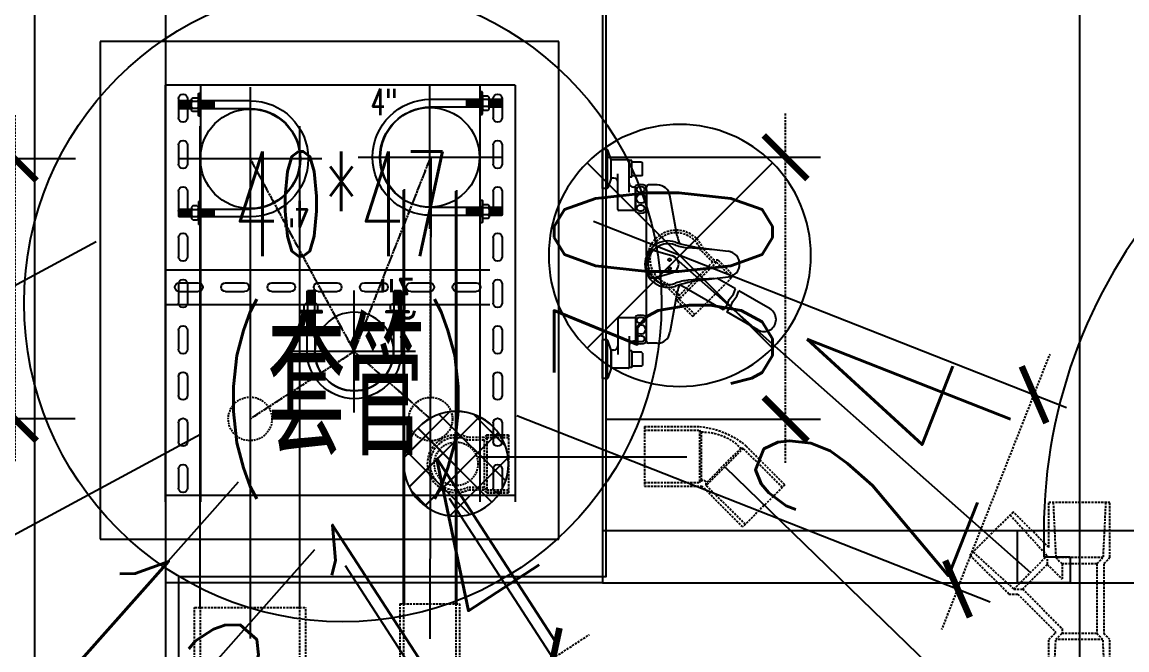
# Model space of a CAD drawing. Header units: millimetres. Extents: x 0 to 887, y -3549 to 0.
# Drawn here: x 190.4 to 316.8, y -2532.4 to -2460.5 of the extents above; entities that cross this region are included whole.
import ezdxf
from ezdxf.enums import TextEntityAlignment as Align

# ---------------------------------------------------------------- set-up
doc = ezdxf.new("R2010")
doc.units = ezdxf.units.MM
for name, pattern in [('02_(橋尚興華城後壁段)建築外部參考_TEST$0$CENTER', [2, 1.25, -0.25, 0.25, -0.25]), ('02_(橋尚興華城後壁段)排水底板管路外部參考$0$HIDDEN', [0.375, 0.25, -0.125]), ('CENTER', [2, 1.25, -0.25, 0.25, -0.25]), ('DASHED', [19.05, 12.7, -6.35]), ('HIDDEN', [0.375, 0.25, -0.125])]:
    doc.linetypes.add(name, pattern=pattern)
for name, color, linetype in [('02_(橋尚興華城後壁段)建築外部參考_TEST$0$A_建築', 8, 'Continuous'), ('02_(橋尚興華城後壁段)建築外部參考_TEST$0$A_建築_衛浴', 8, 'Continuous'), ('02_(橋尚興華城後壁段)排水底板管路外部參考$0$P_排水_配管線_SP', 6, 'Continuous'), ('02_(橋尚興華城後壁段)排水底板管路外部參考$0$P_排水_配管線_VP', 3, '02_(橋尚興華城後壁段)排水底板管路外部參考$0$HIDDEN'), ('02_(橋尚興華城後壁段)排水底板管路外部參考$0$P_排水_配管線_WP', 30, 'Continuous'), ('02_(橋尚興華城後壁段)結構外部參考_TEST$0$B_樑', 41, 'DASHED'), ('03-P-另件', 51, 'HIDDEN'), ('3', 3, 'Continuous'), ('A-A建築底圖', 8, 'Continuous'), ('P_排水_底板_落水頭', 3, 'Continuous'), ('P_排水_立管_SP', 6, 'Continuous'), ('P_排水_立管_WP', 30, 'Continuous'), ('TOILET', 9, 'Continuous'), ('標註', 1, 'Continuous'), ('管道間立管－角鐵', 8, 'Continuous'), ('釋疑', 221, 'Continuous')]:
    doc.layers.add(name, color=color, linetype=linetype)
doc.layers.add('5-預估', color=1, linetype='Continuous', plot=False)
doc.styles.add('CHINA', font='txt.shx', dxfattribs={"bigfont": 'bigfont.shx'})
doc.styles.add('CHINA-H', font='romans.shx', dxfattribs={"width": 0.6, "bigfont": 'chineset.shx'})
doc.styles.add('SINGLE', font='txt.shx', dxfattribs={"width": 0.6, "bigfont": 'chineset.shx'})
doc.dimstyles.new('JJ', dxfattribs={"dimscale": 0, "dimtxt": 25, "dimasz": 5, "dimexe": 4, "dimexo": 20, "dimgap": 1.5, "dimtad": 1, "dimdec": 0, "dimdsep": 46, "dimtxsty": 'CHINA-H', "dimblk": 'ARCHTICK', "dimcen": 72.950957, "dimdle": 5, "dimclrd": 256, "dimclre": 256, "dimclrt": 256, "dimadec": 0, "dimazin": 0, "dimtfac": 1, "dimtdec": 0, "dimtix": 1, "dimtmove": 1, "dimatfit": 3, "dimfxl": 40, "dimtolj": 1, "dimlwd": -1, "dimlwe": -1, "dimarcsym": 0})

# ---------------------------------------------------------------- blocks, each defined once
blk = doc.blocks.new('2吋-廁所管道間-高腳')
at = {"color": 0}
for p, q in [((-5.67, -1.96), (1.96, 5.67)), ((-5.64, 2.04), (-2.04, 5.64)), ((5.38, -2.66), (-2.66, 5.38)), ((5.95, 0.74), (0.74, 5.95)), ((-4.1, -4.38), (4.38, 4.1)), ((3.57, -4.83), (-4.83, 3.57)), ((-1.55, -5.8), (5.8, 1.55)), ((0.72, -5.96), (-5.96, 0.72)), ((3.08, -5.15), (5.15, -3.08))]:
    blk.add_line(p, q, dxfattribs=at)
blk.add_circle((0, 0), 6)
blk = doc.blocks.new('pald050')
at = {"color": 0, "linetype": 'ByBlock'}
for p, q in [((-6, -3.3), (-6, 3.3)), ((-3.5, 3.3), (-6, 3.3)), ((-3.5, 3), (-6, 3)), ((-3.5, 3.3), (-3.2, 3)), ((-3.5, -3), (-3.5, 3)), ((-3.5, 3), (-3.2, 2.7)), ((-3.2, 3), (-1.37, 3)), ((-3.2, 2.7), (-1.31, 2.7)), ((-3.2, -2.7), (-3.2, 2.7)), ((-3.5, -3), (-6, -3)), ((-3.5, -3.3), (-6, -3.3)), ((-3.5, -3), (-3.2, -2.7)), ((-3.5, -3.3), (-3.2, -3)), ((-3.2, -2.7), (-1.31, -2.7)), ((-3.2, -3), (-1.37, -3))]:
    blk.add_line(p, q, dxfattribs=at)
for radius, start, end in [(3.3, 245.38, 114.62), (3, 244.1581, 115.8419)]:
    blk.add_arc((0, 0), radius, start, end, dxfattribs=at)
blk = doc.blocks.new('*U64')
blk.add_blockref('pald050', (0, 0))
blk = doc.blocks.new('*U271')
for p, q in [((5.3, 4), (0, 4)), ((10.6, 4), (5.3, 4)), ((15.9, 4), (10.6, 4)), ((21.2, 4), (15.9, 4)), ((26.5, 4), (21.2, 4)), ((31.8, 4), (26.5, 4)), ((37.1, 4), (31.8, 4)), ((42.4, 4), (37.1, 4)), ((47.7, 4), (42.4, 4)), ((1.55, 2.5), (3.75, 2.5)), ((1.55, 1.5), (3.75, 1.5)), ((6.85, 2.5), (9.05, 2.5)), ((6.85, 1.5), (9.05, 1.5)), ((12.15, 2.5), (14.35, 2.5)), ((12.15, 1.5), (14.35, 1.5)), ((17.45, 2.5), (19.65, 2.5)), ((17.45, 1.5), (19.65, 1.5)), ((22.75, 2.5), (24.95, 2.5)), ((22.75, 1.5), (24.95, 1.5)), ((28.05, 2.5), (30.25, 2.5)), ((28.05, 1.5), (30.25, 1.5)), ((33.35, 2.5), (35.55, 2.5)), ((33.35, 1.5), (35.55, 1.5)), ((38.65, 2.5), (40.85, 2.5)), ((38.65, 1.5), (40.85, 1.5)), ((43.95, 2.5), (46.15, 2.5)), ((43.95, 1.5), (46.15, 1.5)), ((0, 0), (5.3, 0)), ((5.3, 0), (10.6, 0)), ((10.6, 0), (15.9, 0)), ((15.9, 0), (21.2, 0)), ((21.2, 0), (26.5, 0)), ((26.5, 0), (31.8, 0)), ((31.8, 0), (37.1, 0)), ((37.1, 0), (42.4, 0)), ((42.4, 0), (47.7, 0))]:
    blk.add_line(p, q)
for centre, start, end in [((1.55, 2), 90, 270), ((3.75, 2), 270, 90), ((6.85, 2), 90, 270), ((9.05, 2), 270, 90), ((12.15, 2), 90, 270), ((14.35, 2), 270, 90), ((17.45, 2), 90, 270), ((19.65, 2), 270, 90), ((22.75, 2), 90, 270), ((24.95, 2), 270, 90), ((28.05, 2), 90, 270), ((30.25, 2), 270, 90), ((33.35, 2), 90, 270), ((35.55, 2), 270, 90), ((38.65, 2), 90, 270), ((40.85, 2), 270, 90), ((43.95, 2), 90, 270), ((46.15, 2), 270, 90)]:
    blk.add_arc(centre, 0.5, start, end)
blk = doc.blocks.new('4')
at = {"layer": '5-預估', "color": 0}
for points in [[(0, -16.4), (0, -2.5), (0, 0)], [(-8.2, -8.2), (5.7, -8.2), (8.2, -8.2)]]:
    blk.add_lwpolyline(points, dxfattribs=at)
blk.add_circle((0, -8.2), 5.7, dxfattribs=at)
at = {"layer": '5-預估', "color": 0, "style": 'CHINA', "width": 0.65}
blk.add_text('4"', height=3, dxfattribs=at).set_placement((-6.76, -3.38))
blk = doc.blocks.new('EC-3分螺母')
for p, q in [((-0.8, -0.35), (-0.65, -0.2)), ((-0.8, -0.85), (-0.65, -1)), ((-0.4, -0.35), (-0.55, -0.2)), ((-0.4, -0.85), (-0.55, -1)), ((-0.4, -0.35), (-0.25, -0.2)), ((-0.4, -0.85), (-0.4, -0.35)), ((-0.4, -0.85), (-0.25, -1)), ((0.4, -0.35), (0.25, -0.2)), ((0.4, -0.85), (0.25, -1)), ((0.4, -0.35), (0.55, -0.2)), ((0.4, -0.85), (0.4, -0.35)), ((0.4, -0.85), (0.55, -1)), ((0.8, -0.35), (0.65, -0.2)), ((0.8, -0.85), (0.65, -1))]:
    blk.add_line(p, q)
blk.add_lwpolyline([(-1.25, -0.2), (1.25, -0.2, 0.414214), (1.3, -0.15), (1.3, 0), (-1.3, 0), (-1.3, -0.15, 0.414214)], format="xyb", close=True)
for points in [[(-0.8, -0.35), (-0.8, -0.85)], [(0.65, -0.2), (-0.65, -0.2)], [(-0.65, -1), (0.65, -1)], [(0.8, -0.85), (0.8, -0.35)]]:
    blk.add_lwpolyline(points)
blk = doc.blocks.new('EC-U型螺絲_3分_PVC100')
for p, q in [((-6.65, 0), (-6.65, -5.7)), ((-5.75, -5.7), (-5.75, 0)), ((5.75, -5.7), (5.75, 0)), ((6.65, 0), (6.65, -5.7)), ((-6.65, -6.7), (-6.65, -8.1)), ((-5.75, -8.1), (-5.75, -6.7)), ((5.75, -8.1), (5.75, -6.7)), ((6.65, -6.7), (6.65, -8.1)), ((-6.65, -8.1), (-6.59, -8.2)), ((-5.75, -8.1), (-5.81, -8.2)), ((5.75, -8.1), (5.81, -8.2)), ((6.65, -8.1), (6.59, -8.2))]:
    blk.add_line(p, q)
at = {"color": 8}
for points in [[(-6.65, -4.1), (-5.75, -4.1)], [(-6.65, -4.3), (-5.75, -4.3)], [(-6.65, -4.5), (-5.75, -4.5)], [(-6.65, -4.7), (-5.75, -4.7)], [(-6.65, -4.9), (-5.75, -4.9)], [(-6.4, -4.2), (-6, -4.2)], [(-6.4, -4.4), (-6, -4.4)], [(-6.4, -4.6), (-6, -4.6)], [(-6.4, -4.8), (-6, -4.8)], [(-6.4, -5), (-6, -5)], [(5.75, -4.1), (6.65, -4.1)], [(5.75, -4.3), (6.65, -4.3)], [(5.75, -4.5), (6.65, -4.5)], [(5.75, -4.7), (6.65, -4.7)], [(5.75, -4.9), (6.65, -4.9)], [(6, -4.2), (6.4, -4.2)], [(6, -4.4), (6.4, -4.4)], [(6, -4.6), (6.4, -4.6)], [(6, -4.8), (6.4, -4.8)], [(6, -5), (6.4, -5)], [(-6.65, -5.1), (-5.75, -5.1)], [(-6.65, -5.3), (-5.75, -5.3)], [(-6.65, -5.5), (-5.75, -5.5)], [(-6.4, -5.2), (-6, -5.2)], [(-6.4, -5.4), (-6, -5.4)], [(-6.4, -5.6), (-6, -5.6)], [(5.75, -5.1), (6.65, -5.1)], [(5.75, -5.3), (6.65, -5.3)], [(5.75, -5.5), (6.65, -5.5)], [(6, -5.2), (6.4, -5.2)], [(6, -5.4), (6.4, -5.4)], [(6, -5.6), (6.4, -5.6)], [(-6.65, -6.8), (-5.75, -6.8)], [(-6.65, -7), (-5.75, -7)], [(-6.65, -7.2), (-5.75, -7.2)], [(-6.65, -7.4), (-5.75, -7.4)], [(-6.4, -6.9), (-6, -6.9)], [(-6.4, -7.1), (-6, -7.1)], [(-6.4, -7.3), (-6, -7.3)], [(-6.4, -7.5), (-6, -7.5)], [(5.75, -6.8), (6.65, -6.8)], [(5.75, -7), (6.65, -7)], [(5.75, -7.2), (6.65, -7.2)], [(5.75, -7.4), (6.65, -7.4)], [(6, -6.9), (6.4, -6.9)], [(6, -7.1), (6.4, -7.1)], [(6, -7.3), (6.4, -7.3)], [(6, -7.5), (6.4, -7.5)], [(-6.65, -7.6), (-5.75, -7.6)], [(-6.65, -7.8), (-5.75, -7.8)], [(-6.65, -8), (-5.75, -8)], [(-6.4, -7.7), (-6, -7.7)], [(-6.4, -7.9), (-6, -7.9)], [(5.75, -7.6), (6.65, -7.6)], [(5.75, -7.8), (6.65, -7.8)], [(5.75, -8), (6.65, -8)], [(6, -7.7), (6.4, -7.7)], [(6, -7.9), (6.4, -7.9)]]:
    blk.add_lwpolyline(points, dxfattribs=at)
for points in [[(-6.65, -8.1), (-5.75, -8.1)], [(-5.81, -8.2), (-6.59, -8.2)], [(6.65, -8.1), (5.75, -8.1)], [(6.59, -8.2), (5.81, -8.2)]]:
    blk.add_lwpolyline(points)
for radius in [6.65, 5.75]:
    blk.add_arc((0, 0), radius, 0, 180)
at = {"xscale": -1}
blk.add_blockref('EC-3分螺母', (-6.2, -5.7), dxfattribs=at)
blk.add_blockref('EC-3分螺母', (6.2, -5.7))
blk = doc.blocks.new('*U272')
blk.add_blockref('EC-U型螺絲_3分_PVC100', (0, 0))
blk = doc.blocks.new('033')
at = {"layer": '5-預估', "color": 0}
for points in [[(0, -14), (0, -2.5), (0, 0)], [(-7, -7), (4.5, -7), (7, -7)]]:
    blk.add_lwpolyline(points, dxfattribs=at)
blk.add_circle((0, -7), 4.5, dxfattribs=at)
at = {"layer": '5-預估', "color": 0, "style": 'CHINA', "width": 0.65}
blk.add_text('3"', height=4.5, dxfattribs=at).set_placement((-7.28, -3.2))
blk = doc.blocks.new('EC-U型螺絲_3分_PVC80')
for p, q in [((-5.4, 0), (-5.4, -4.45)), ((-4.5, -4.45), (-4.5, 0)), ((4.5, -4.45), (4.5, 0)), ((5.4, 0), (5.4, -4.45)), ((-5.4, -5.45), (-5.4, -6.85)), ((-4.5, -6.85), (-4.5, -5.45)), ((4.5, -6.85), (4.5, -5.45)), ((5.4, -5.45), (5.4, -6.85)), ((-5.4, -6.85), (-5.34, -6.95)), ((-4.5, -6.85), (-4.56, -6.95)), ((4.5, -6.85), (4.56, -6.95)), ((5.4, -6.85), (5.34, -6.95))]:
    blk.add_line(p, q)
at = {"color": 8}
for points in [[(-5.4, -2.85), (-4.5, -2.85)], [(-5.4, -3.05), (-4.5, -3.05)], [(-5.4, -3.25), (-4.5, -3.25)], [(-5.4, -3.45), (-4.5, -3.45)], [(-5.4, -3.65), (-4.5, -3.65)], [(-5.15, -2.95), (-4.75, -2.95)], [(-5.15, -3.15), (-4.75, -3.15)], [(-5.15, -3.35), (-4.75, -3.35)], [(-5.15, -3.55), (-4.75, -3.55)], [(-5.15, -3.75), (-4.75, -3.75)], [(4.5, -2.85), (5.4, -2.85)], [(4.5, -3.05), (5.4, -3.05)], [(4.5, -3.25), (5.4, -3.25)], [(4.5, -3.45), (5.4, -3.45)], [(4.5, -3.65), (5.4, -3.65)], [(4.75, -2.95), (5.15, -2.95)], [(4.75, -3.15), (5.15, -3.15)], [(4.75, -3.35), (5.15, -3.35)], [(4.75, -3.55), (5.15, -3.55)], [(4.75, -3.75), (5.15, -3.75)], [(-5.4, -3.85), (-4.5, -3.85)], [(-5.4, -4.05), (-4.5, -4.05)], [(-5.4, -4.25), (-4.5, -4.25)], [(-5.15, -3.95), (-4.75, -3.95)], [(-5.15, -4.15), (-4.75, -4.15)], [(-5.15, -4.35), (-4.75, -4.35)], [(4.5, -3.85), (5.4, -3.85)], [(4.5, -4.05), (5.4, -4.05)], [(4.5, -4.25), (5.4, -4.25)], [(4.75, -3.95), (5.15, -3.95)], [(4.75, -4.15), (5.15, -4.15)], [(4.75, -4.35), (5.15, -4.35)], [(-5.4, -5.55), (-4.5, -5.55)], [(-5.4, -5.75), (-4.5, -5.75)], [(-5.4, -5.95), (-4.5, -5.95)], [(-5.4, -6.15), (-4.5, -6.15)], [(-5.15, -5.65), (-4.75, -5.65)], [(-5.15, -5.85), (-4.75, -5.85)], [(-5.15, -6.05), (-4.75, -6.05)], [(-5.15, -6.25), (-4.75, -6.25)], [(4.5, -5.55), (5.4, -5.55)], [(4.5, -5.75), (5.4, -5.75)], [(4.5, -5.95), (5.4, -5.95)], [(4.5, -6.15), (5.4, -6.15)], [(4.75, -5.65), (5.15, -5.65)], [(4.75, -5.85), (5.15, -5.85)], [(4.75, -6.05), (5.15, -6.05)], [(4.75, -6.25), (5.15, -6.25)], [(-5.4, -6.35), (-4.5, -6.35)], [(-5.4, -6.55), (-4.5, -6.55)], [(-5.4, -6.75), (-4.5, -6.75)], [(-5.15, -6.45), (-4.75, -6.45)], [(-5.15, -6.65), (-4.75, -6.65)], [(4.5, -6.35), (5.4, -6.35)], [(4.5, -6.55), (5.4, -6.55)], [(4.5, -6.75), (5.4, -6.75)], [(4.75, -6.45), (5.15, -6.45)], [(4.75, -6.65), (5.15, -6.65)]]:
    blk.add_lwpolyline(points, dxfattribs=at)
for points in [[(-5.4, -6.85), (-4.5, -6.85)], [(-4.56, -6.95), (-5.34, -6.95)], [(5.4, -6.85), (4.5, -6.85)], [(5.34, -6.95), (4.56, -6.95)]]:
    blk.add_lwpolyline(points)
for radius in [5.4, 4.5]:
    blk.add_arc((0, 0), radius, 0, 180)
at = {"xscale": -1}
blk.add_blockref('EC-3分螺母', (-4.95, -4.45), dxfattribs=at)
blk.add_blockref('EC-3分螺母', (4.95, -4.45))
blk = doc.blocks.new('*U91')
blk.add_blockref('EC-U型螺絲_3分_PVC80', (0, 0))
blk = doc.blocks.new('*U116')
for p, q in [((5.3, 4), (0, 4)), ((10.6, 4), (5.3, 4)), ((15.9, 4), (10.6, 4)), ((21.2, 4), (15.9, 4)), ((26.5, 4), (21.2, 4)), ((31.8, 4), (26.5, 4)), ((37.1, 4), (31.8, 4)), ((1.55, 2.5), (3.75, 2.5)), ((1.55, 1.5), (3.75, 1.5)), ((6.85, 2.5), (9.05, 2.5)), ((6.85, 1.5), (9.05, 1.5)), ((12.15, 2.5), (14.35, 2.5)), ((12.15, 1.5), (14.35, 1.5)), ((17.45, 2.5), (19.65, 2.5)), ((17.45, 1.5), (19.65, 1.5)), ((22.75, 2.5), (24.95, 2.5)), ((22.75, 1.5), (24.95, 1.5)), ((28.05, 2.5), (30.25, 2.5)), ((28.05, 1.5), (30.25, 1.5)), ((33.35, 2.5), (35.55, 2.5)), ((33.35, 1.5), (35.55, 1.5)), ((0, 0), (5.3, 0)), ((5.3, 0), (10.6, 0)), ((10.6, 0), (15.9, 0)), ((15.9, 0), (21.2, 0)), ((21.2, 0), (26.5, 0)), ((26.5, 0), (31.8, 0)), ((31.8, 0), (37.1, 0))]:
    blk.add_line(p, q)
for centre, start, end in [((1.55, 2), 90, 270), ((3.75, 2), 270, 90), ((6.85, 2), 90, 270), ((9.05, 2), 270, 90), ((12.15, 2), 90, 270), ((14.35, 2), 270, 90), ((17.45, 2), 90, 270), ((19.65, 2), 270, 90), ((22.75, 2), 90, 270), ((24.95, 2), 270, 90), ((28.05, 2), 90, 270), ((30.25, 2), 270, 90), ((33.35, 2), 90, 270), ((35.55, 2), 270, 90)]:
    blk.add_arc(centre, 0.5, start, end)
blk = doc.blocks.new('_ArchTick')
at = {"color": 0, "linetype": 'ByBlock', "const_width": 0.15}
blk.add_lwpolyline([(-0.5, -0.5), (0.5, 0.5)], dxfattribs=at)
blk = doc.blocks.new('*D227')
at = {"layer": '03-P-另件', "transparency": 16777216}
blk.add_line((-12143.56, 366.94), (-12143.56, 406.93), dxfattribs=at)
at = {"layer": '03-P-另件', "linetype": 'Continuous', "transparency": 16777216}
for p, q in [((-12164.16, 401.93), (-12139.56, 401.93)), ((-12164.18, 371.94), (-12139.56, 371.94))]:
    blk.add_line(p, q, dxfattribs=at)
at = {"layer": '03-P-另件', "transparency": 16777216, "xscale": 5, "yscale": 5, "zscale": 5}
for p, rotation in [((-12143.56, 401.93), 90), ((-12143.56, 371.94), 270)]:
    blk.add_blockref('_ArchTick', p, dxfattribs=dict(at, rotation=rotation))
at = {"layer": '03-P-另件', "transparency": 16777216, "insert": (-12157.56, 386.94), "char_height": 25, "attachment_point": 5, "rotation": 90, "style": 'CHINA-H'}
blk.add_mtext('\\A1;30', dxfattribs=at)
blk = doc.blocks.new('*D228')
at = {"layer": '03-P-另件', "transparency": 16777216}
blk.add_line((-12231.76, 406.75), (-12231.76, 366.97), dxfattribs=at)
at = {"layer": '03-P-另件', "linetype": 'Continuous', "transparency": 16777216}
for p, q in [((-12224.83, 401.75), (-12235.76, 401.75)), ((-12224.85, 371.97), (-12235.76, 371.97))]:
    blk.add_line(p, q, dxfattribs=at)
at = {"layer": '03-P-另件', "transparency": 16777216, "xscale": 5, "yscale": 5, "zscale": 5}
for p, rotation in [((-12231.76, 401.75), 90), ((-12231.76, 371.97), 270)]:
    blk.add_blockref('_ArchTick', p, dxfattribs=dict(at, rotation=rotation))
at = {"layer": '03-P-另件', "transparency": 16777216, "insert": (-12245.76, 386.86), "char_height": 25, "attachment_point": 5, "rotation": 90, "style": 'CHINA-H'}
blk.add_mtext('\\A1;30', dxfattribs=at)
blk = doc.blocks.new('*D229')
at = {"layer": '03-P-另件', "linetype": 'Continuous', "transparency": 16777216}
for p, q in [((-12222.43, 392.25), (-12271.48, 365.76)), ((-12210.51, 370.19), (-12259.57, 343.7))]:
    blk.add_line(p, q, dxfattribs=at)
at = {"layer": '03-P-另件', "transparency": 16777216}
for p, q in [((-12267.96, 367.66), (-12270.34, 372.06)), ((-12267.96, 367.66), (-12256.05, 345.6)), ((-12256.05, 345.6), (-12253.68, 341.2))]:
    blk.add_line(p, q, dxfattribs=at)
at = {"layer": '03-P-另件', "transparency": 16777216, "xscale": 5, "yscale": 5, "zscale": 5}
for p, rotation in [((-12267.96, 367.66), 298.3659438270314), ((-12256.05, 345.6), 118.3659438270314)]:
    blk.add_blockref('_ArchTick', p, dxfattribs=dict(at, rotation=rotation))
at = {"layer": '03-P-另件', "transparency": 16777216, "insert": (-12249.69, 363.28), "char_height": 25, "attachment_point": 5, "rotation": 298.3659, "style": 'CHINA-H'}
blk.add_mtext('\\A1;25', dxfattribs=at)
blk = doc.blocks.new('*D230')
at = {"layer": '03-P-另件', "linetype": 'Continuous', "transparency": 16777216}
for p, q in [((-12165.55, 394.6), (-12111.4, 373.28)), ((-12174.31, 372.36), (-12120.16, 351.04))]:
    blk.add_line(p, q, dxfattribs=at)
at = {"layer": '03-P-另件', "transparency": 16777216}
for p, q in [((-12115.13, 374.75), (-12113.3, 379.4)), ((-12123.88, 352.51), (-12115.13, 374.75)), ((-12123.88, 352.51), (-12125.71, 347.86))]:
    blk.add_line(p, q, dxfattribs=at)
at = {"layer": '03-P-另件', "transparency": 16777216, "xscale": 5, "yscale": 5, "zscale": 5}
for p, rotation in [((-12115.13, 374.75), 248.5084896222876), ((-12123.88, 352.51), 68.50848962228756)]:
    blk.add_blockref('_ArchTick', p, dxfattribs=dict(at, rotation=rotation))
at = {"layer": '03-P-另件', "transparency": 16777216, "insert": (-12132.53, 368.76), "char_height": 25, "attachment_point": 5, "rotation": 68.5085, "style": 'CHINA-H'}
blk.add_mtext('\\A1;24', dxfattribs=at)
blk = doc.blocks.new('*D231')
at = {"layer": '03-P-另件', "linetype": 'Continuous', "transparency": 16777216}
for p, q in [((-12182.04, 362.9), (-12168, 341.22)), ((-12193.95, 355.19), (-12179.91, 333.5))]:
    blk.add_line(p, q, dxfattribs=at)
at = {"layer": '03-P-另件', "transparency": 16777216}
for p, q in [((-12170.17, 344.58), (-12165.98, 347.29)), ((-12182.08, 336.86), (-12170.17, 344.58)), ((-12182.08, 336.86), (-12186.28, 334.14))]:
    blk.add_line(p, q, dxfattribs=at)
at = {"layer": '03-P-另件', "transparency": 16777216, "xscale": 5, "yscale": 5, "zscale": 5}
for p, rotation in [((-12170.17, 344.58), 212.9322815510637), ((-12182.08, 336.86), 32.93228155106366)]:
    blk.add_blockref('_ArchTick', p, dxfattribs=dict(at, rotation=rotation))
at = {"layer": '03-P-另件', "transparency": 16777216, "insert": (-12183.74, 352.47), "char_height": 25, "attachment_point": 5, "rotation": 32.9323, "style": 'CHINA-H'}
blk.add_mtext('\\A1;14', dxfattribs=at)
blk = doc.blocks.new('*D232')
at = {"layer": '03-P-另件', "linetype": 'Continuous', "transparency": 16777216}
for p, q in [((-12206.19, 364.73), (-12234.44, 332.87)), ((-12197.45, 356.98), (-12225.7, 325.13))]:
    blk.add_line(p, q, dxfattribs=at)
at = {"layer": '03-P-另件', "transparency": 16777216}
for p, q in [((-12231.78, 335.86), (-12235.52, 339.18)), ((-12231.78, 335.86), (-12223.05, 328.12)), ((-12223.05, 328.12), (-12219.31, 324.8))]:
    blk.add_line(p, q, dxfattribs=at)
at = {"layer": '03-P-另件', "transparency": 16777216, "xscale": 5, "yscale": 5, "zscale": 5}
for p, rotation in [((-12231.78, 335.86), 318.4313776248483), ((-12223.05, 328.12), 138.4313776248482)]:
    blk.add_blockref('_ArchTick', p, dxfattribs=dict(at, rotation=rotation))
at = {"layer": '03-P-另件', "transparency": 16777216, "insert": (-12218.13, 342.47), "char_height": 25, "attachment_point": 5, "rotation": 318.4314, "style": 'CHINA-H'}
blk.add_mtext('\\A1;12', dxfattribs=at)
blk = doc.blocks.new('B004')
for p, q in [((-10.61, 10.61), (10.61, -10.61)), ((-10.61, -10.61), (10.61, 10.61))]:
    blk.add_line(p, q)
blk.add_circle((0, 0), 15)
blk = doc.blocks.new('pbyt050')
at = {"color": 0, "linetype": 'ByBlock'}
for p, q in [((-7.57, 12.52), (-12.52, 7.57)), ((-7.92, 12.16), (-3.68, 7.5)), ((-3.11, 8.06), (-7.57, 12.52)), ((-12.16, 7.92), (-7.5, 3.68)), ((-3.11, 8.06), (-3.11, 7.06)), ((-8.45, 3.5), (-12.52, 7.57)), ((-3.68, 7.5), (-7.5, 3.68)), ((-3.68, 6.5), (-6.5, 3.68)), ((-3.68, 7.5), (-3.68, 6.5)), ((-3.68, 6.5), (0.83, 1.99)), ((-3.11, 7.06), (1.16, 2.79)), ((-13.6, -3.5), (-13.6, 3.5)), ((-8.45, 3.5), (-13.6, 3.5)), ((-13.6, 3), (-7.3, 2.7)), ((-7.5, 3.68), (-6.5, 3.68)), ((-7.3, -2.7), (-7.3, 2.7)), ((-7.3, 2.7), (-6.59, 1.99)), ((-6.5, 3.68), (-4.81, 1.99)), ((1.16, 2.79), (1.39, 2.79)), ((2.1, 3.5), (1.39, 2.79)), ((2.1, 2.7), (1.39, 1.99)), ((8.4, 3.5), (2.1, 3.5)), ((8.4, 3), (2.1, 2.7)), ((2.1, -2.7), (2.1, 2.7)), ((8.4, -3.5), (8.4, 3.5)), ((-6.59, 1.99), (-4.81, 1.99)), ((-6.59, -1.99), (-6.59, 1.99)), ((0.83, 1.99), (1.39, 1.99)), ((1.39, -1.99), (1.39, 1.99)), ((-7.3, -2.7), (-6.59, -1.99)), ((-6.59, -1.99), (1.39, -1.99)), ((2.1, -2.7), (1.39, -1.99)), ((-13.6, -3), (-7.3, -2.7)), ((-7.3, -3.5), (-13.6, -3.5)), ((-7.3, -3.5), (-6.59, -2.79)), ((-6.59, -2.79), (1.39, -2.79)), ((2.1, -3.5), (1.39, -2.79)), ((8.4, -3), (2.1, -2.7)), ((8.4, -3.5), (2.1, -3.5))]:
    blk.add_line(p, q, dxfattribs=at)
blk = doc.blocks.new('*U255')
blk.add_blockref('pbyt050', (0, 0))
blk = doc.blocks.new('pbls050')
at = {"color": 0, "linetype": 'ByBlock'}
for p, q in [((3.25, 8.07), (-1.41, 3.41)), ((3.54, 7.78), (-0.92, 3.32)), ((8.07, 3.25), (3.25, 8.07)), ((-8, 3.41), (-1.41, 3.41)), ((-8, -3.41), (-8, 3.41)), ((-8, 3), (-1.7, 3)), ((-1.7, 3), (-1.5, 2.8)), ((-1.7, -3), (-1.7, 3)), ((-1.5, -2.8), (-1.5, 2.8)), ((3.32, -0.92), (-0.92, 3.32)), ((-0.92, 3.32), (-0.92, 3.04)), ((3.04, -0.92), (-0.92, 3.04)), ((7.78, 3.54), (3.32, -0.92)), ((8.07, 3.25), (3.61, -1.21)), ((3.32, -0.92), (3.04, -0.92)), ((-8, -3), (-1.7, -3)), ((-8, -3.41), (-1.7, -3.41)), ((-1.7, -3), (-1.5, -2.8))]:
    blk.add_line(p, q, dxfattribs=at)
for centre, radius, start, end in [((-1.28, 3.09), 0.365, 233.1364, 351.8636), ((-2.47, 5.97), 9.41, 274.7115, 310.2885), ((-1.34, 3.23), 6.03, 268.465, 316.535)]:
    blk.add_arc(centre, radius, start, end, dxfattribs=at)
blk = doc.blocks.new('*U49')
blk.add_blockref('pbls050', (0, 0))
blk = doc.blocks.new('pbls100')
at = {"color": 0, "linetype": 'ByBlock'}
for p, q in [((-2.63, 6.36), (4.06, 13.05)), ((13.05, 4.06), (4.06, 13.05)), ((-1.98, 6.08), (4.53, 12.59)), ((-12.1, 6.36), (-2.63, 6.36)), ((-12.1, -6.36), (-12.1, 6.36)), ((-12.1, 5.7), (-2.9, 5.7)), ((-2.9, 5.7), (-2.6, 5.4)), ((-2.9, -5.7), (-2.9, 5.7)), ((-2.6, -5.4), (-2.6, 5.4)), ((6.08, -1.98), (-1.98, 6.08)), ((-1.98, 6.08), (-1.98, 5.8)), ((5.8, -1.98), (-1.98, 5.8)), ((6.08, -1.98), (12.59, 4.53)), ((6.55, -2.45), (13.05, 4.06)), ((6.08, -1.98), (5.8, -1.98)), ((-12.1, -5.7), (-2.9, -5.7)), ((-2.9, -5.7), (-2.6, -5.4)), ((-12.1, -6.36), (-2.9, -6.36))]:
    blk.add_line(p, q, dxfattribs=at)
for centre, radius, start, end in [((-2.51, 5.95), 0.555, 261.0872, 344.3361), ((-3.74, 9.03), 15.41, 273.1199, 311.8801), ((-2.28, 5.84), 11.24, 268.3749, 315.9412)]:
    blk.add_arc(centre, radius, start, end, dxfattribs=at)
blk = doc.blocks.new('*U47')
blk.add_blockref('pbls100', (0, 0))
blk = doc.blocks.new('A$C06810245')
at = {"layer": '02_(橋尚興華城後壁段)排水底板管路外部參考$0$P_排水_配管線_VP', "ltscale": 0.8}
for centre in [(-89.7, -2.77), (-69.06, -2.8), (-66.13, -7.92)]:
    blk.add_circle(centre, 2.5, dxfattribs=at)
at = {"layer": '02_(橋尚興華城後壁段)排水底板管路外部參考$0$P_排水_配管線_WP'}
for p, q in [((-72.03, -23.82), (-72.03, 23.53)), ((-66.03, -23.82), (-66.03, 23.42))]:
    blk.add_line(p, q, dxfattribs=at)
at = {"layer": '03-P-另件'}
for p, q in [((-89.7, 27), (-77.79, 4.94)), ((-89.7, 27), (-89.7, -2.77)), ((-77.79, 4.94), (-69.03, 27.18)), ((-69.06, -2.8), (-69.03, 27.18)), ((-89.7, -2.77), (-77.79, 4.94)), ((-77.79, 4.94), (-69.06, -2.8))]:
    blk.add_line(p, q, dxfattribs=at)
at = {"xscale": -1}
for name, p, rotation in [('*U272', (-89.7, 27), 269.9999999989328), ('*U272', (-69.03, 27.18), 90), ('*U91', (-77.79, 4.94), 180)]:
    blk.add_blockref(name, p, dxfattribs=dict(at, rotation=rotation))
at = {"layer": '03-P-另件', "rotation": 180}
blk.add_blockref('*U64', (-66.13, -7.92), dxfattribs=at)
at = {"layer": '3', "xscale": -1}
blk.add_blockref('033', (-77.79, 11.94), dxfattribs=at)
at = {"layer": 'P_排水_底板_落水頭', "xscale": -1}
blk.add_blockref('2吋-廁所管道間-高腳', (-66.13, -7.92), dxfattribs=at)
at = {"layer": 'P_排水_立管_SP', "rotation": 180}
blk.add_blockref('4', (-89.7, 18.8), dxfattribs=at)
at = {"layer": 'P_排水_立管_WP'}
blk.add_blockref('4', (-69.15, 35.38), dxfattribs=at)
at = {"layer": '管道間立管－角鐵', "xscale": -1}
for name, p, rotation in [('*U271', (-95.38, 35.44), 90.00000000106724), ('*U271', (-59.38, 35.44), 90.00000000106724), ('*U116', (-99.38, 14.3), 180)]:
    blk.add_blockref(name, p, dxfattribs=dict(at, rotation=rotation))
at = {"layer": '03-P-另件'}
for base, p1, p2, picture, middle in [((-116.64, -2.77), (-89.7, 27), (-89.72, -2.77), '*D228', (-130.64, 12.12)), ((-28.43, 27.18), (-69.06, -2.8), (-69.03, 27.18), '*D227', (-42.43, 12.19))]:
    dim = blk.add_linear_dim(base=base, p1=p1, p2=p2, angle=90, dimstyle='JJ', override={"dimscale": 1}, dxfattribs=at)
    dim.commit()
    dim.dimension.update_dxf_attribs({"geometry": picture, "text_midpoint": middle, "insert": (12115.13, -374.75)})
for p1, p2, distance, picture, middle in [((-89.7, 27), (-77.79, 4.94), -71.75, '*D229', (-134.56, -11.47)), ((-77.79, 4.94), (-69.03, 27.18), -74.19, '*D230', (-17.4, -5.99)), ((-77.79, 4.94), (-69.06, -2.8), -58.58, '*D232', (-103, -32.28)), ((-89.7, -2.77), (-77.79, 4.94), -41.84, '*D231', (-68.61, -22.28))]:
    dim = blk.add_aligned_dim(p1=p1, p2=p2, distance=distance, dimstyle='JJ', override={"dimscale": 1}, dxfattribs=at)
    dim.commit()
    dim.dimension.update_dxf_attribs({"geometry": picture, "text_midpoint": middle, "insert": (12115.13, -374.75)})
blk = doc.blocks.new('A$C810d9bd0')
at = {"layer": '02_(橋尚興華城後壁段)建築外部參考_TEST$0$A_建築'}
for p, q in [((64.74, -90), (64.74, -317.5)), ((64.74, -90), (64.74, -317.5)), ((79.74, -90), (79.74, -317.5)), ((79.74, -90), (79.74, -317.5)), ((129.74, -90), (129.74, -157)), ((129.74, -90), (129.74, -157)), ((119.74, -100), (119.74, -147)), ((119.74, -100), (119.74, -147)), ((129.74, -151), (242.24, -151)), ((129.74, -151), (242.24, -151)), ((177.24, -151), (180.24, -151)), ((177.24, -157), (177.24, -151)), ((180.24, -151), (180.24, -154)), ((180.24, -154), (183.24, -154)), ((183.24, -154), (183.24, -157)), ((129.74, -157), (242.24, -157)), ((129.74, -157), (242.24, -157)), ((183.24, -157), (177.24, -157))]:
    blk.add_line(p, q, dxfattribs=at)
at = {"layer": '02_(橋尚興華城後壁段)建築外部參考_TEST$0$A_建築', "ltscale": 0.8}
for p, q in [((124.74, -95), (72.24, -95)), ((72.24, -95), (72.24, -152)), ((124.74, -152), (124.74, -95)), ((119.74, -100), (79.74, -100)), ((119.74, -100), (79.74, -100)), ((119.74, -147), (79.74, -147)), ((119.74, -147), (79.74, -147)), ((72.24, -152), (124.74, -152)), ((129.74, -157), (79.74, -157)), ((129.74, -157), (79.74, -157))]:
    blk.add_line(p, q, dxfattribs=at)
at = {"layer": '02_(橋尚興華城後壁段)建築外部參考_TEST$0$A_建築'}
blk.add_arc((239.24, -151), 59, 137.8826, 180, dxfattribs=at)
blk.add_point((129.74, -120.5), dxfattribs=at)
at = {"layer": '02_(橋尚興華城後壁段)建築外部參考_TEST$0$A_建築_衛浴'}
for p, q in [((129.74, -111.82), (129.74, -107.39)), ((130.26, -107.39), (129.74, -107.39)), ((130.33, -111.79), (130.33, -107.42)), ((130.72, -108.57), (130.35, -107.46)), ((130.72, -110.64), (130.72, -108.57)), ((132.69, -108.57), (130.72, -108.57)), ((130.72, -110.64), (130.72, -108.57)), ((133.09, -108.65), (132.79, -108.65)), ((132.79, -112.25), (132.79, -108.67)), ((133.09, -110.56), (133.09, -108.65)), ((134.22, -108.81), (133.09, -108.81)), ((134.22, -108.81), (134.32, -108.9)), ((134.32, -110.31), (134.32, -108.9)), ((130.72, -110.64), (130.35, -111.75)), ((131.02, -110.64), (130.72, -110.64)), ((131.51, -114.24), (131.51, -110.16)), ((133.09, -110.56), (132.79, -110.56)), ((134.22, -110.4), (133.09, -110.4)), ((134.32, -110.31), (134.22, -110.4)), ((134.32, -110.31), (134.22, -110.4)), ((130.26, -111.82), (129.74, -111.82)), ((133.51, -111.68), (133.28, -111.68)), ((133.51, -114.49), (133.51, -111.53)), ((133.51, -111.68), (133.51, -114.34)), ((134.69, -111.53), (134.69, -112)), ((134.79, -112), (134.69, -112)), ((134.79, -119.49), (134.79, -111.63)), ((134.79, -112), (134.79, -114.02)), ((136, -111.43), (134.99, -111.43)), ((138.29, -117.31), (137.45, -112.65)), ((133.43, -114.34), (131.61, -114.34)), ((134.79, -114.02), (134.69, -114.02)), ((134.69, -114.02), (134.69, -114.49)), ((134.79, -129.36), (134.79, -121.5)), ((135.57, -122.11), (137.77, -121.44)), ((144.72, -123.94), (144.94, -123.34)), ((145.12, -124.17), (145.33, -123.57)), ((143.99, -125.16), (144.25, -124.53)), ((144.25, -124.53), (144.72, -123.94)), ((144.39, -125.39), (144.64, -124.76)), ((144.64, -124.76), (145.12, -124.17)), ((143.56, -125.73), (143.99, -125.16)), ((143.95, -125.96), (144.39, -125.39)), ((134.79, -126.97), (134.69, -126.97)), ((134.79, -128.99), (134.69, -128.99))]:
    blk.add_line(p, q, dxfattribs=at)
at = {"layer": '02_(橋尚興華城後壁段)建築外部參考_TEST$0$A_建築_衛浴', "linetype": 'Continuous'}
for p, q in [((142.47, -118.85), (139.55, -118.65)), ((140.99, -118.64), (144.13, -119.03)), ((135.56, -118.89), (135.24, -118.89)), ((135.24, -118.89), (135.55, -118.89)), ((135.24, -118.89), (135.56, -118.89)), ((135.55, -118.89), (137.77, -119.55)), ((135.57, -122.11), (135.26, -122.11)), ((142.47, -122.14), (139.55, -122.35)), ((140.99, -122.35), (144.13, -121.96)), ((144.94, -123.34), (142.83, -122.12)), ((138.29, -123.68), (137.45, -128.34)), ((143.56, -125.73), (138.59, -122.86)), ((148.91, -125.63), (145.33, -123.57)), ((137.89, -126.37), (137.89, -126.37)), ((147.53, -128.02), (143.95, -125.96)), ((131.51, -126.75), (131.51, -130.84)), ((133.51, -126.65), (131.61, -126.65)), ((133.51, -126.5), (133.51, -129.46)), ((134.69, -126.97), (134.69, -126.5)), ((132.79, -128.75), (132.79, -132.32)), ((129.74, -133.6), (129.74, -129.17)), ((130.26, -129.17), (129.74, -129.17)), ((130.33, -133.57), (130.33, -129.2)), ((130.72, -130.35), (130.35, -129.24)), ((133.51, -129.31), (133.28, -129.31)), ((134.69, -129.46), (134.69, -128.99)), ((136, -129.56), (134.99, -129.56)), ((130.72, -130.35), (130.72, -132.42)), ((130.72, -132.42), (130.72, -130.35)), ((131.02, -130.35), (130.72, -130.35)), ((133.09, -130.43), (132.79, -130.43)), ((133.09, -130.43), (133.09, -132.34)), ((134.22, -130.59), (133.09, -130.59)), ((134.32, -130.68), (134.22, -130.59)), ((134.32, -130.68), (134.22, -130.59)), ((134.32, -130.68), (134.32, -132.09)), ((130.72, -132.42), (130.35, -133.53)), ((132.69, -132.42), (130.72, -132.42)), ((133.09, -132.34), (132.79, -132.34)), ((134.22, -132.18), (133.09, -132.18)), ((134.22, -132.18), (134.32, -132.09)), ((130.26, -133.6), (129.74, -133.6))]:
    blk.add_line(p, q, dxfattribs=at)
for centre in [(134.15, -113.01), (134.15, -127.98)]:
    blk.add_circle(centre, 0.521, dxfattribs=at)
at = {"layer": '02_(橋尚興華城後壁段)建築外部參考_TEST$0$A_建築_衛浴', "linetype": '02_(橋尚興華城後壁段)建築外部參考_TEST$0$CENTER'}
for centre in [(137.41, -120), (137.41, -120.99)]:
    blk.add_circle(centre, 0.148, dxfattribs=at)
at = {"layer": '02_(橋尚興華城後壁段)建築外部參考_TEST$0$A_建築_衛浴'}
for centre, radius, start, end in [((130.26, -107.49), 0.0985, 18.4349, 90), ((132.69, -108.67), 0.0985, 0, 90), ((131.02, -111.13), 0.492, 0, 90), ((133.28, -111.19), 0.492, 180, 270), ((130.26, -111.72), 0.0985, 270, 341.5651), ((134.1, -112.5), 1.13, 58.551, 121.449), ((134.99, -111.63), 0.197, 90, 180), ((136, -112.91), 1.48, 10.2135, 90), ((131.61, -114.24), 0.0985, 180, 270), ((134.1, -113.52), 1.13, 238.551, 301.449), ((141.2, -116.79), 2.95, 190.2135, 206.8849), ((137.25, -120.5), 2.66, 71.3616, 180), ((142.82, -103.98), 14.77, 251.3616, 262.8678)]:
    blk.add_arc(centre, radius, start, end, dxfattribs=at)
at = {"layer": '02_(橋尚興華城後壁段)建築外部參考_TEST$0$A_建築_衛浴', "linetype": 'Continuous'}
for centre, radius, start, end in [((133.85, -111.94), 0.221, 148.5322, 180), ((133.85, -111.94), 0.221, 180, 211.4678), ((133.97, -112.02), 0.362, 124.0897, 148.5322), ((133.97, -111.87), 0.362, 211.4678, 235.9103), ((134.05, -112.14), 0.503, 105.66, 124.0897), ((134.05, -111.75), 0.503, 235.9103, 254.34), ((134.1, -112.32), 0.696, 90, 105.66), ((134.1, -111.57), 0.696, 254.34, 270), ((134.1, -112.32), 0.696, 74.34, 90), ((134.1, -111.57), 0.696, 270, 285.66), ((134.15, -112.14), 0.503, 55.9103, 74.34), ((134.15, -111.75), 0.503, 285.66, 304.0897), ((134.23, -112.02), 0.362, 31.4678, 55.9103), ((134.23, -111.87), 0.362, 304.0897, 328.5322), ((134.35, -111.94), 0.221, 360, 31.4678), ((134.35, -111.94), 0.221, 328.5322, 0), ((134.1, -114.45), 0.696, 90, 105.66), ((134.1, -114.45), 0.696, 74.34, 90), ((133.85, -114.08), 0.221, 148.5322, 180), ((133.85, -114.08), 0.221, 180, 211.4678), ((133.97, -114.15), 0.362, 124.0897, 148.5322), ((133.97, -114), 0.362, 211.4678, 235.9103), ((134.05, -114.27), 0.503, 105.66, 124.0897), ((134.05, -113.89), 0.503, 235.9103, 254.34), ((134.1, -113.7), 0.696, 254.34, 270), ((134.1, -113.7), 0.696, 270, 285.66), ((134.15, -114.27), 0.503, 55.9103, 74.34), ((134.15, -113.89), 0.503, 285.66, 304.0897), ((134.23, -114.15), 0.362, 31.4678, 55.9103), ((134.23, -114), 0.362, 304.0897, 328.5322), ((134.35, -114.08), 0.221, 360, 31.4678), ((134.35, -114.08), 0.221, 328.5322, 0), ((137.25, -120.5), 2.34, 68.6199, 136.5996), ((139.9, -113.73), 4.92, 248.6199, 265.9362), ((137.25, -120.5), 2.57, 141.3598, 219.021), ((137.25, -120.5), 2.33, 136.4517, 223.993), ((137.48, -120.5), 0.985, 0, 73.3178), ((143.95, -120.5), 1.48, 0, 82.8678), ((137.25, -120.5), 2.66, 180, 289.6058), ((137.48, -120.5), 0.985, 287.0842, 0), ((143.95, -120.5), 1.48, 277.1322, 0), ((137.25, -120.5), 2.34, 223.4004, 291.3801), ((142.82, -137.01), 14.77, 97.1322, 108.6384), ((139.9, -127.26), 4.92, 94.0638, 111.3801), ((141.2, -124.2), 2.95, 153.1151, 169.7865), ((134.1, -127.47), 1.13, 58.551, 121.449), ((148.22, -126.83), 1.38, 240, 60), ((131.61, -126.75), 0.0985, 90, 180), ((133.85, -126.91), 0.221, 148.5322, 180), ((133.85, -126.91), 0.221, 180, 211.4678), ((133.97, -126.99), 0.362, 124.0897, 148.5322), ((133.97, -126.84), 0.362, 211.4678, 235.9103), ((134.05, -127.11), 0.503, 105.66, 124.0897), ((134.05, -126.72), 0.503, 235.9103, 254.34), ((134.1, -127.29), 0.696, 90, 105.66), ((134.1, -126.54), 0.696, 254.34, 270), ((134.1, -127.29), 0.696, 74.34, 90), ((134.1, -126.54), 0.696, 270, 285.66), ((134.15, -127.11), 0.503, 55.9103, 74.34), ((134.15, -126.72), 0.503, 285.66, 304.0897), ((134.23, -126.99), 0.362, 31.4678, 55.9103), ((134.23, -126.84), 0.362, 304.0897, 328.5322), ((134.35, -126.91), 0.221, 360, 31.4678), ((134.35, -126.91), 0.221, 328.5322, 0), ((133.85, -129.05), 0.221, 148.5322, 180), ((133.97, -129.12), 0.362, 124.0897, 148.5322), ((134.05, -129.24), 0.503, 105.66, 124.0897), ((134.1, -129.42), 0.696, 90, 105.66), ((134.1, -129.42), 0.696, 74.34, 90), ((134.15, -129.24), 0.503, 55.9103, 74.34), ((134.23, -129.12), 0.362, 31.4678, 55.9103), ((134.35, -129.05), 0.221, 360, 31.4678), ((136, -128.08), 1.48, 270, 349.7865), ((130.26, -129.27), 0.0985, 18.4349, 90), ((131.02, -129.86), 0.492, 270, 0), ((133.28, -129.8), 0.492, 90, 180), ((134.1, -128.49), 1.13, 238.551, 301.449), ((133.85, -129.05), 0.221, 180, 211.4678), ((133.97, -128.97), 0.362, 211.4678, 235.9103), ((134.05, -128.86), 0.503, 235.9103, 254.34), ((134.1, -128.67), 0.696, 254.34, 270), ((134.1, -128.67), 0.696, 270, 285.66), ((134.15, -128.86), 0.503, 285.66, 304.0897), ((134.23, -128.97), 0.362, 304.0897, 328.5322), ((134.35, -129.05), 0.221, 328.5322, 0), ((134.99, -129.36), 0.197, 180, 270), ((132.69, -132.32), 0.0985, 270, 0), ((130.26, -133.5), 0.0985, 270, 341.5651)]:
    blk.add_arc(centre, radius, start, end, dxfattribs=at)
at = {"layer": '02_(橋尚興華城後壁段)建築外部參考_TEST$0$A_建築_衛浴'}
blk.add_point((129.74, -120.5), dxfattribs=at)
at = {"layer": '02_(橋尚興華城後壁段)排水底板管路外部參考$0$P_排水_配管線_SP'}
for p, q in [((83.72, -159.79), (83.72, -104.7)), ((95.12, -159.79), (95.12, -104.7)), ((89.42, -116.64), (89.42, -163.35))]:
    blk.add_line(p, q, dxfattribs=at)
at = {"layer": '02_(橋尚興華城後壁段)排水底板管路外部參考$0$P_排水_配管線_VP', "ltscale": 0.8}
for p, q in [((89.42, -108.44), (101.33, -130.5)), ((101.33, -130.5), (110.09, -108.26)), ((89.42, -138.21), (101.33, -130.5)), ((101.33, -130.5), (110.07, -138.24))]:
    blk.add_line(p, q, dxfattribs=at)
for centre in [(89.42, -138.21), (110.07, -138.24), (112.99, -143.36)]:
    blk.add_circle(centre, 2.5, dxfattribs=at)
at = {"layer": '02_(橋尚興華城後壁段)排水底板管路外部參考$0$P_排水_配管線_WP'}
for p, q in [((184.31, -72.94), (184.31, -216.51)), ((110.09, -108.26), (109.97, -163.38)), ((106.97, -159.38), (106.97, -112.04)), ((112.97, -159.38), (112.97, -112.15)), ((137.77, -119.55), (178.72, -155.8)), ((115.44, -142.57), (139.39, -142.54)), ((143.73, -143.71), (178.72, -177.62))]:
    blk.add_line(p, q, dxfattribs=at)
at = {"layer": '02_(橋尚興華城後壁段)結構外部參考_TEST$0$B_樑'}
blk.add_line((79.74, -90), (79.74, -317.5), dxfattribs=at)
at = {"layer": 'A-A建築底圖', "ltscale": 0.8}
blk.add_lwpolyline([(92.74, -88.5), (130.14, -88.5), (130.14, -156.3), (81.24, -156.3), (81.24, -307.1), (238.74, -307.1), (238.74, -78.5), (239.24, -78.5), (239.24, -18), (92.74, -18)], close=True, dxfattribs=at)
at = {"layer": 'TOILET'}
for p, q in [((129.74, -111.82), (129.74, -107.39)), ((130.26, -107.39), (129.74, -107.39)), ((130.33, -111.79), (130.33, -107.42)), ((130.72, -108.57), (130.35, -107.46)), ((130.72, -110.64), (130.72, -108.57)), ((132.69, -108.57), (130.72, -108.57)), ((130.72, -110.64), (130.72, -108.57)), ((133.09, -108.65), (132.79, -108.65)), ((132.79, -112.25), (132.79, -108.67)), ((133.09, -110.56), (133.09, -108.65)), ((134.22, -108.81), (133.09, -108.81)), ((134.22, -108.81), (134.32, -108.9)), ((134.32, -110.31), (134.32, -108.9)), ((130.72, -110.64), (130.35, -111.75)), ((131.02, -110.64), (130.72, -110.64)), ((131.51, -114.24), (131.51, -110.16)), ((133.09, -110.56), (132.79, -110.56)), ((134.22, -110.4), (133.09, -110.4)), ((134.32, -110.31), (134.22, -110.4)), ((134.32, -110.31), (134.22, -110.4)), ((130.26, -111.82), (129.74, -111.82)), ((133.51, -111.68), (133.28, -111.68)), ((133.51, -114.49), (133.51, -111.53)), ((133.51, -111.68), (133.51, -114.34)), ((134.69, -111.53), (134.69, -112)), ((134.79, -112), (134.69, -112)), ((134.79, -119.49), (134.79, -111.63)), ((134.79, -112), (134.79, -114.02)), ((136, -111.43), (134.99, -111.43)), ((138.29, -117.31), (137.45, -112.65)), ((133.43, -114.34), (131.61, -114.34)), ((134.79, -114.02), (134.69, -114.02)), ((134.69, -114.02), (134.69, -114.49)), ((134.79, -129.36), (134.79, -121.5)), ((135.57, -122.11), (137.77, -121.44)), ((144.72, -123.94), (144.94, -123.34)), ((145.12, -124.17), (145.33, -123.57)), ((143.99, -125.16), (144.25, -124.53)), ((144.25, -124.53), (144.72, -123.94)), ((144.39, -125.39), (144.64, -124.76)), ((144.64, -124.76), (145.12, -124.17)), ((143.56, -125.73), (143.99, -125.16)), ((143.95, -125.96), (144.39, -125.39)), ((134.79, -126.97), (134.69, -126.97)), ((134.79, -128.99), (134.69, -128.99)), ((177.24, -151), (180.24, -151)), ((177.24, -157), (177.24, -151)), ((180.24, -151), (180.24, -154)), ((180.24, -154), (183.24, -154)), ((183.24, -154), (183.24, -157)), ((183.24, -157), (177.24, -157))]:
    blk.add_line(p, q, dxfattribs=at)
at = {"layer": 'TOILET', "linetype": 'Continuous'}
for p, q in [((142.47, -118.85), (139.55, -118.65)), ((140.99, -118.64), (144.13, -119.03)), ((135.56, -118.89), (135.24, -118.89)), ((135.24, -118.89), (135.55, -118.89)), ((135.24, -118.89), (135.56, -118.89)), ((135.55, -118.89), (137.77, -119.55)), ((135.57, -122.11), (135.26, -122.11)), ((142.47, -122.14), (139.55, -122.35)), ((140.99, -122.35), (144.13, -121.96)), ((144.94, -123.34), (142.83, -122.12)), ((138.29, -123.68), (137.45, -128.34)), ((143.56, -125.73), (138.59, -122.86)), ((148.91, -125.63), (145.33, -123.57)), ((137.89, -126.37), (137.89, -126.37)), ((147.53, -128.02), (143.95, -125.96)), ((131.51, -126.75), (131.51, -130.84)), ((133.51, -126.65), (131.61, -126.65)), ((133.51, -126.5), (133.51, -129.46)), ((134.69, -126.97), (134.69, -126.5)), ((132.79, -128.75), (132.79, -132.32)), ((129.74, -133.6), (129.74, -129.17)), ((130.26, -129.17), (129.74, -129.17)), ((130.33, -133.57), (130.33, -129.2)), ((130.72, -130.35), (130.35, -129.24)), ((133.51, -129.31), (133.28, -129.31)), ((134.69, -129.46), (134.69, -128.99)), ((136, -129.56), (134.99, -129.56)), ((130.72, -130.35), (130.72, -132.42)), ((130.72, -132.42), (130.72, -130.35)), ((131.02, -130.35), (130.72, -130.35)), ((133.09, -130.43), (132.79, -130.43)), ((133.09, -130.43), (133.09, -132.34)), ((134.22, -130.59), (133.09, -130.59)), ((134.32, -130.68), (134.22, -130.59)), ((134.32, -130.68), (134.22, -130.59)), ((134.32, -130.68), (134.32, -132.09)), ((130.72, -132.42), (130.35, -133.53)), ((132.69, -132.42), (130.72, -132.42)), ((133.09, -132.34), (132.79, -132.34)), ((134.22, -132.18), (133.09, -132.18)), ((134.22, -132.18), (134.32, -132.09)), ((130.26, -133.6), (129.74, -133.6))]:
    blk.add_line(p, q, dxfattribs=at)
for centre in [(134.15, -113.01), (134.15, -127.98)]:
    blk.add_circle(centre, 0.521, dxfattribs=at)
at = {"layer": 'TOILET', "linetype": 'CENTER'}
for centre in [(137.41, -120), (137.41, -120.99)]:
    blk.add_circle(centre, 0.148, dxfattribs=at)
at = {"layer": 'TOILET'}
for centre, radius, start, end in [((130.26, -107.49), 0.0985, 18.4349, 90), ((132.69, -108.67), 0.0985, 0, 90), ((131.02, -111.13), 0.492, 0, 90), ((133.28, -111.19), 0.492, 180, 270), ((130.26, -111.72), 0.0985, 270, 341.5651), ((134.1, -112.5), 1.13, 58.551, 121.449), ((134.99, -111.63), 0.197, 90, 180), ((136, -112.91), 1.48, 10.2135, 90), ((239.24, -151), 59, 137.8826, 180), ((131.61, -114.24), 0.0985, 180, 270), ((134.1, -113.52), 1.13, 238.551, 301.449), ((141.2, -116.79), 2.95, 190.2135, 206.8849), ((137.25, -120.5), 2.66, 71.3616, 180), ((142.82, -103.98), 14.77, 251.3616, 262.8678)]:
    blk.add_arc(centre, radius, start, end, dxfattribs=at)
at = {"layer": 'TOILET', "linetype": 'Continuous'}
for centre, radius, start, end in [((133.85, -111.94), 0.221, 148.5322, 180), ((133.85, -111.94), 0.221, 180, 211.4678), ((133.97, -112.02), 0.362, 124.0897, 148.5322), ((133.97, -111.87), 0.362, 211.4678, 235.9103), ((134.05, -112.14), 0.503, 105.66, 124.0897), ((134.05, -111.75), 0.503, 235.9103, 254.34), ((134.1, -112.32), 0.696, 90, 105.66), ((134.1, -111.57), 0.696, 254.34, 270), ((134.1, -112.32), 0.696, 74.34, 90), ((134.1, -111.57), 0.696, 270, 285.66), ((134.15, -112.14), 0.503, 55.9103, 74.34), ((134.15, -111.75), 0.503, 285.66, 304.0897), ((134.23, -112.02), 0.362, 31.4678, 55.9103), ((134.23, -111.87), 0.362, 304.0897, 328.5322), ((134.35, -111.94), 0.221, 0, 31.4678), ((134.35, -111.94), 0.221, 328.5322, 0), ((134.1, -114.45), 0.696, 90, 105.66), ((134.1, -114.45), 0.696, 74.34, 90), ((133.85, -114.08), 0.221, 148.5322, 180), ((133.85, -114.08), 0.221, 180, 211.4678), ((133.97, -114.15), 0.362, 124.0897, 148.5322), ((133.97, -114), 0.362, 211.4678, 235.9103), ((134.05, -114.27), 0.503, 105.66, 124.0897), ((134.05, -113.89), 0.503, 235.9103, 254.34), ((134.1, -113.7), 0.696, 254.34, 270), ((134.1, -113.7), 0.696, 270, 285.66), ((134.15, -114.27), 0.503, 55.9103, 74.34), ((134.15, -113.89), 0.503, 285.66, 304.0897), ((134.23, -114.15), 0.362, 31.4678, 55.9103), ((134.23, -114), 0.362, 304.0897, 328.5322), ((134.35, -114.08), 0.221, 0, 31.4678), ((134.35, -114.08), 0.221, 328.5322, 0), ((137.25, -120.5), 2.34, 68.6199, 136.5996), ((139.9, -113.73), 4.92, 248.6199, 265.9362), ((137.25, -120.5), 2.57, 141.3598, 219.021), ((137.25, -120.5), 2.33, 136.4517, 223.993), ((137.48, -120.5), 0.985, 0, 73.3178), ((143.95, -120.5), 1.48, 0, 82.8678), ((137.25, -120.5), 2.66, 180, 289.6058), ((137.48, -120.5), 0.985, 287.0842, 0), ((143.95, -120.5), 1.48, 277.1322, 0), ((137.25, -120.5), 2.34, 223.4004, 291.3801), ((142.82, -137.01), 14.77, 97.1322, 108.6384), ((139.9, -127.26), 4.92, 94.0638, 111.3801), ((141.2, -124.2), 2.95, 153.1151, 169.7865), ((134.1, -127.47), 1.13, 58.551, 121.449), ((148.22, -126.83), 1.38, 240, 60), ((131.61, -126.75), 0.0985, 90, 180), ((133.85, -126.91), 0.221, 148.5322, 180), ((133.85, -126.91), 0.221, 180, 211.4678), ((133.97, -126.99), 0.362, 124.0897, 148.5322), ((133.97, -126.84), 0.362, 211.4678, 235.9103), ((134.05, -127.11), 0.503, 105.66, 124.0897), ((134.05, -126.72), 0.503, 235.9103, 254.34), ((134.1, -127.29), 0.696, 90, 105.66), ((134.1, -126.54), 0.696, 254.34, 270), ((134.1, -127.29), 0.696, 74.34, 90), ((134.1, -126.54), 0.696, 270, 285.66), ((134.15, -127.11), 0.503, 55.9103, 74.34), ((134.15, -126.72), 0.503, 285.66, 304.0897), ((134.23, -126.99), 0.362, 31.4678, 55.9103), ((134.23, -126.84), 0.362, 304.0897, 328.5322), ((134.35, -126.91), 0.221, 0, 31.4678), ((134.35, -126.91), 0.221, 328.5322, 0), ((133.85, -129.05), 0.221, 148.5322, 180), ((133.97, -129.12), 0.362, 124.0897, 148.5322), ((134.05, -129.24), 0.503, 105.66, 124.0897), ((134.1, -129.42), 0.696, 90, 105.66), ((134.1, -129.42), 0.696, 74.34, 90), ((134.15, -129.24), 0.503, 55.9103, 74.34), ((134.23, -129.12), 0.362, 31.4678, 55.9103), ((134.35, -129.05), 0.221, 0, 31.4678), ((136, -128.08), 1.48, 270, 349.7865), ((130.26, -129.27), 0.0985, 18.4349, 90), ((131.02, -129.86), 0.492, 270, 0), ((133.28, -129.8), 0.492, 90, 180), ((134.1, -128.49), 1.13, 238.551, 301.449), ((133.85, -129.05), 0.221, 180, 211.4678), ((133.97, -128.97), 0.362, 211.4678, 235.9103), ((134.05, -128.86), 0.503, 235.9103, 254.34), ((134.1, -128.67), 0.696, 254.34, 270), ((134.1, -128.67), 0.696, 270, 285.66), ((134.15, -128.86), 0.503, 285.66, 304.0897), ((134.23, -128.97), 0.362, 304.0897, 328.5322), ((134.35, -129.05), 0.221, 328.5322, 0), ((134.99, -129.36), 0.197, 180, 270), ((132.69, -132.32), 0.0985, 270, 0), ((130.26, -133.5), 0.0985, 270, 341.5651)]:
    blk.add_arc(centre, radius, start, end, dxfattribs=at)
at = {"layer": 'TOILET'}
blk.add_point((129.74, -120.5), dxfattribs=at)
at = {"layer": '釋疑', "color": 3}
blk.add_circle((100.03, -124.97), 36.47, dxfattribs=at)
at = {"xscale": -1}
for name, p, rotation in [('*U272', (89.42, -108.44), 269.9999999989328), ('*U272', (110.09, -108.26), 90), ('*U91', (101.33, -130.5), 180)]:
    blk.add_blockref(name, p, dxfattribs=dict(at, rotation=rotation))
at = {"layer": '03-P-另件'}
for p, rotation in [((138.17, -119.91), 135), ((112.99, -143.35), 180)]:
    blk.add_blockref('*U64', p, dxfattribs=dict(at, rotation=rotation))
at = {"layer": '03-P-另件', "xscale": -1}
for name, p, rotation in [('*U49', (142.53, -142.51), 180), ('*U255', (184.31, -161.38), 90), ('*U47', (89.42, -171.89), 314.999999999908), ('*U49', (109.97, -167.38), 314.999999999908)]:
    blk.add_blockref(name, p, dxfattribs=dict(at, rotation=rotation))
at = {"layer": '3', "xscale": -1}
blk.add_blockref('033', (101.33, -123.5), dxfattribs=at)
at = {"layer": 'P_排水_底板_落水頭', "xscale": -1, "rotation": 180}
blk.add_blockref('B004', (138.58, -119.5), dxfattribs=at)
at = {"layer": 'P_排水_底板_落水頭', "xscale": -1}
blk.add_blockref('2吋-廁所管道間-高腳', (112.99, -143.35), dxfattribs=at)
at = {"layer": 'P_排水_立管_SP', "rotation": 180}
blk.add_blockref('4', (89.42, -116.64), dxfattribs=at)
at = {"layer": 'P_排水_立管_WP'}
blk.add_blockref('4', (109.97, -100.06), dxfattribs=at)
at = {"layer": '標註'}
blk.add_blockref('A$C06810245', (179.12, -135.44), dxfattribs=at)
at = {"layer": '管道間立管－角鐵', "xscale": -1}
for name, p, rotation in [('*U271', (83.74, -100), 90.00000000106724), ('*U271', (119.74, -100), 90.00000000106724), ('*U116', (79.74, -121.14), 180)]:
    blk.add_blockref(name, p, dxfattribs=dict(at, rotation=rotation))
at = {"layer": '02_(橋尚興華城後壁段)建築外部參考_TEST$0$A_建築', "style": 'SINGLE', "width": 0.5}
blk.add_text('40*47', height=12, dxfattribs=at).set_placement((99.85, -119.59), align=Align.CENTER)
at = {"layer": '02_(橋尚興華城後壁段)建築外部參考_TEST$0$A_建築', "style": 'SINGLE', "width": 0.6}
blk.add_text('(套管)', height=15, dxfattribs=at).set_placement((85.96, -142.37))

msp = doc.modelspace()

# ---------------------------------------------------------------- block references
at = {"color": 1}
msp.add_blockref('A$C810d9bd0', (127.04, -2367.7), dxfattribs=at)

doc.saveas('drawing.dxf')
